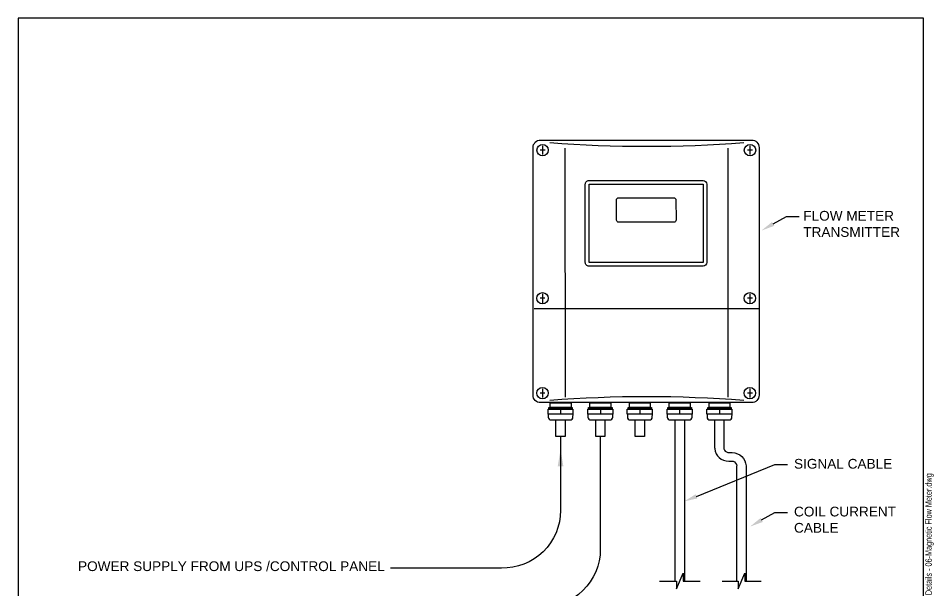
# Model space of a CAD drawing. Header units: millimetres. Extents: x 20 to 208, y 10 to 269.
# Drawn here: x 20 to 208.1, y 151.3 to 269 of the extents above; entities that cross this region are included whole.
import ezdxf

# ---------------------------------------------------------------- set-up
doc = ezdxf.new("R2010")
doc.units = ezdxf.units.MM
doc.header["$MEASUREMENT"] = 0
for name, color, linetype in [('BBATXT', 7, 'CONTINUOUS'), ('C-B-TITLE', 7, 'CONTINUOUS'), ('G-ANNO-SYMB', 5, 'CONTINUOUS')]:
    doc.layers.add(name, color=color, linetype=linetype)
doc.layers.add('N-ANNO-TEXT', color=2, linetype='CONTINUOUS', lineweight=25)
doc.layers.add('N-INST', color=4, linetype='CONTINUOUS', lineweight=25)
doc.styles.add('_CGS_2-5_NOTES', font='arial.ttf', dxfattribs={"height": 2.5})
doc.styles.add('FILENAME', font='ARIALN.TTF', dxfattribs={"width": 0.95, "height": 2.5})

# ---------------------------------------------------------------- blocks, each defined once
blk = doc.blocks.new('FILE NAME')
at = {"layer": 'C-B-TITLE', "insert": (360.99, 526.17), "char_height": 2.5, "attachment_point": 1, "style": 'FILENAME'}
blk.add_mtext('P:\\\\60318223\\\\500-Deliverables\\\\508-GIS-FIA-STD-CAD Final (Closeout) Issuance\\\\3 - SCIS Design Standards\\\\SCIS Design Standard Manual and Appendices Files\\\\Appendix D-6, A2463-6 Standard Instr. Mounting Details - 06-Magnetic Flow Meter.dwg', dxfattribs=at)

msp = doc.modelspace()

# ---------------------------------------------------------------- linework, layer by layer
at = {"layer": 'G-ANNO-SYMB'}
for p, q in [((20, 269), (20, 10)), ((206, 269), (20, 269)), ((206, 10), (206, 269))]:
    msp.add_line(p, q, dxfattribs=at)
at = {"layer": 'N-ANNO-TEXT'}
for points in [[(175.11, 226.72), (177.84, 228.27), (180.44, 228.27)], [(159.38, 170.71), (175.49, 177.23), (178.09, 177.23)], [(172.76, 165.85), (175.49, 167.4), (178.09, 167.4)], [(151.77, 153.27), (155.23, 153.27), (155.23, 151.68), (156.63, 154.92), (156.63, 153.28), (160.13, 153.28)], [(164.62, 153.27), (167.9, 153.27), (167.9, 151.68), (169.3, 154.92), (169.3, 153.28), (172.68, 153.28)]]:
    msp.add_lwpolyline(points, dxfattribs=at)
for points in [[(175.34, 226.32), (172.71, 225.35), (174.89, 227.12)], [(130.85, 176.89), (132.01, 176.89), (131.43, 180.39)], [(159.55, 170.28), (156.81, 169.67), (159.21, 171.14)], [(172.99, 165.45), (170.36, 164.48), (172.54, 166.26)]]:
    msp.add_solid(points, dxfattribs=at)
at = {"layer": 'N-INST'}
for points in [[(127.31, 243.96), (170.71, 243.96, -0.414214), (172.23, 242.44), (172.23, 191.51, -0.414214), (170.71, 189.98), (127.31, 189.98, -0.414214), (125.79, 191.51), (125.79, 242.44, -0.414214)], [(137.28, 235.66), (160.71, 235.66, -0.414214), (161.47, 234.9), (161.47, 218.8, -0.414214), (160.71, 218.04), (137.28, 218.04, -0.414214), (136.51, 218.8), (136.51, 234.9, -0.414214)], [(143.36, 232.1), (154.67, 232.11, -0.412261), (155.13, 231.66), (155.16, 227.54, -0.416169), (154.71, 227.08), (143.39, 227.07, -0.412261), (142.93, 227.52), (142.9, 231.64, -0.416169)]]:
    msp.add_lwpolyline(points, format="xyb", close=True, dxfattribs=at)
for points in [[(127.74, 242.8), (127.74, 240.97)], [(170.36, 242.8), (170.36, 240.97)], [(128.25, 241.88), (127.23, 241.88)], [(132.33, 242.28), (132.35, 191.11)], [(165.78, 242.28), (165.8, 191.11)], [(170.87, 241.88), (169.86, 241.88)], [(128.23, 211.43), (127.21, 211.43)], [(127.72, 212.34), (127.72, 210.51)], [(170.85, 211.43), (169.84, 211.43)], [(170.34, 212.34), (170.34, 210.51)], [(172.13, 209.29), (126.02, 209.29)], [(128.23, 191.94), (127.21, 191.94)], [(127.72, 192.85), (127.72, 191.02)], [(170.85, 191.94), (169.84, 191.94)], [(170.34, 192.85), (170.34, 191.02)], [(131.44, 188.66), (131.44, 187.61)], [(139.61, 188.66), (139.61, 187.61)], [(147.72, 188.66), (147.72, 187.61)], [(155.91, 188.66), (155.91, 187.61)], [(164.1, 188.66), (164.1, 187.61)], [(155.01, 153.27), (155.01, 186.41), (156.88, 186.41), (156.88, 153.28)], [(163.11, 180.59), (163.11, 186.41), (165.01, 186.41), (165.01, 180.59)], [(167.67, 153.27), (167.67, 176.97)], [(169.56, 176.96), (169.56, 176.96), (169.56, 153.28)]]:
    msp.add_lwpolyline(points, dxfattribs=at)
for points in [[(129.2, 243.45, 0.038391), (169.08, 243.45, -1)], [(129.2, 190.49, -0.038391), (169.08, 190.49, 1)], [(128.89, 187.61), (128.89, 187.02, 0.414444), (129.48, 186.43), (133.4, 186.43, 0.414249), (133.99, 187.02), (134.01, 187.61)], [(137.06, 187.61), (137.06, 187.02, 0.414444), (137.64, 186.43), (141.57, 186.43, 0.414249), (142.16, 187.02), (142.18, 187.61)], [(145.17, 187.61), (145.17, 187.02, 0.414444), (145.76, 186.43), (149.69, 186.43, 0.414249), (150.27, 187.02), (150.3, 187.61)], [(153.36, 187.61), (153.36, 187.02, 0.414444), (153.95, 186.43), (157.87, 186.43, 0.414249), (158.46, 187.02), (158.48, 187.61)], [(161.54, 187.61), (161.54, 187.02, 0.414444), (162.13, 186.43), (166.06, 186.43, 0.414249), (166.65, 187.02), (166.67, 187.61)], [(131.43, 183.04), (131.43, 167.82, -0.421533), (119.27, 155.96), (96.52, 155.96)], [(139.6, 183.04), (139.6, 159.83, -0.421533), (127.44, 147.97), (96.52, 147.97)], [(163.11, 180.59), (163.11, 180.51, 0.386212), (165.99, 177.94), (166.88, 177.92, -0.325853), (167.64, 176.96, 1.937673)], [(165.01, 180.59), (165.01, 180.5, 0.288777), (165.79, 179.73), (166.69, 179.71, -0.388677), (169.56, 176.96, 3.904696)]]:
    msp.add_lwpolyline(points, format="xyb", dxfattribs=at)
for points in [[(137.28, 234.9), (160.71, 234.9), (160.71, 218.8), (137.28, 218.8)], [(128.86, 188.67), (133.99, 188.67), (133.99, 187.61), (128.86, 187.61)], [(129.03, 189), (133.85, 189), (133.85, 188.66), (129.03, 188.66)], [(129.29, 189.97), (133.58, 189.97), (133.58, 189), (129.29, 189)], [(137.03, 188.67), (142.16, 188.67), (142.16, 187.61), (137.03, 187.61)], [(137.19, 189), (142.02, 189), (142.02, 188.66), (137.19, 188.66)], [(137.46, 189.97), (141.75, 189.97), (141.75, 189), (137.46, 189)], [(145.15, 188.67), (150.27, 188.67), (150.27, 187.61), (145.15, 187.61)], [(145.31, 189), (150.14, 189), (150.14, 188.66), (145.31, 188.66)], [(145.57, 189.97), (149.87, 189.97), (149.87, 189), (145.57, 189)], [(153.33, 188.67), (158.46, 188.67), (158.46, 187.61), (153.33, 187.61)], [(153.49, 189), (158.32, 189), (158.32, 188.66), (153.49, 188.66)], [(153.76, 189.97), (158.05, 189.97), (158.05, 189), (153.76, 189)], [(161.52, 188.67), (166.65, 188.67), (166.65, 187.61), (161.52, 187.61)], [(161.68, 189), (166.51, 189), (166.51, 188.66), (161.68, 188.66)], [(161.94, 189.97), (166.24, 189.97), (166.24, 189), (161.94, 189)], [(130.49, 186.42), (132.36, 186.42), (132.36, 183.04), (130.49, 183.04)], [(138.66, 186.42), (140.53, 186.42), (140.53, 183.04), (138.66, 183.04)], [(146.78, 186.42), (148.65, 186.42), (148.65, 183.04), (146.78, 183.04)]]:
    msp.add_lwpolyline(points, close=True, dxfattribs=at)
for centre in [(127.74, 241.88), (170.37, 241.88), (127.72, 211.43), (170.34, 211.43), (127.72, 191.94), (170.34, 191.94)]:
    msp.add_circle(centre, 1.17, dxfattribs=at)

# ---------------------------------------------------------------- block references
at = {"layer": 'BBATXT', "xscale": 0.7273500000000013, "yscale": 0.5273499999999984, "zscale": 0.6273500000000001, "rotation": 90}
msp.add_blockref('FILE NAME', (483.88, -252.4), dxfattribs=at)

# ---------------------------------------------------------------- texts
at = {"layer": 'N-ANNO-TEXT', "char_height": 2, "attachment_point": 1, "style": '_CGS_2-5_NOTES'}
for s, insert, width in [('FLOW METER TRANSMITTER ', (181.32, 229.4), 23.9807), ('SIGNAL CABLE ', (179.41, 178.41), 24.2887), ('COIL CURRENT CABLE', (179.41, 168.58), 23.901), ('\\pi8.93518;POWER SUPPLY FROM UPS /CONTROL PANEL', (23.34, 157.35), 71.6514)]:
    msp.add_mtext(s, dxfattribs=dict(at, insert=insert, width=width))

doc.saveas('drawing.dxf')
